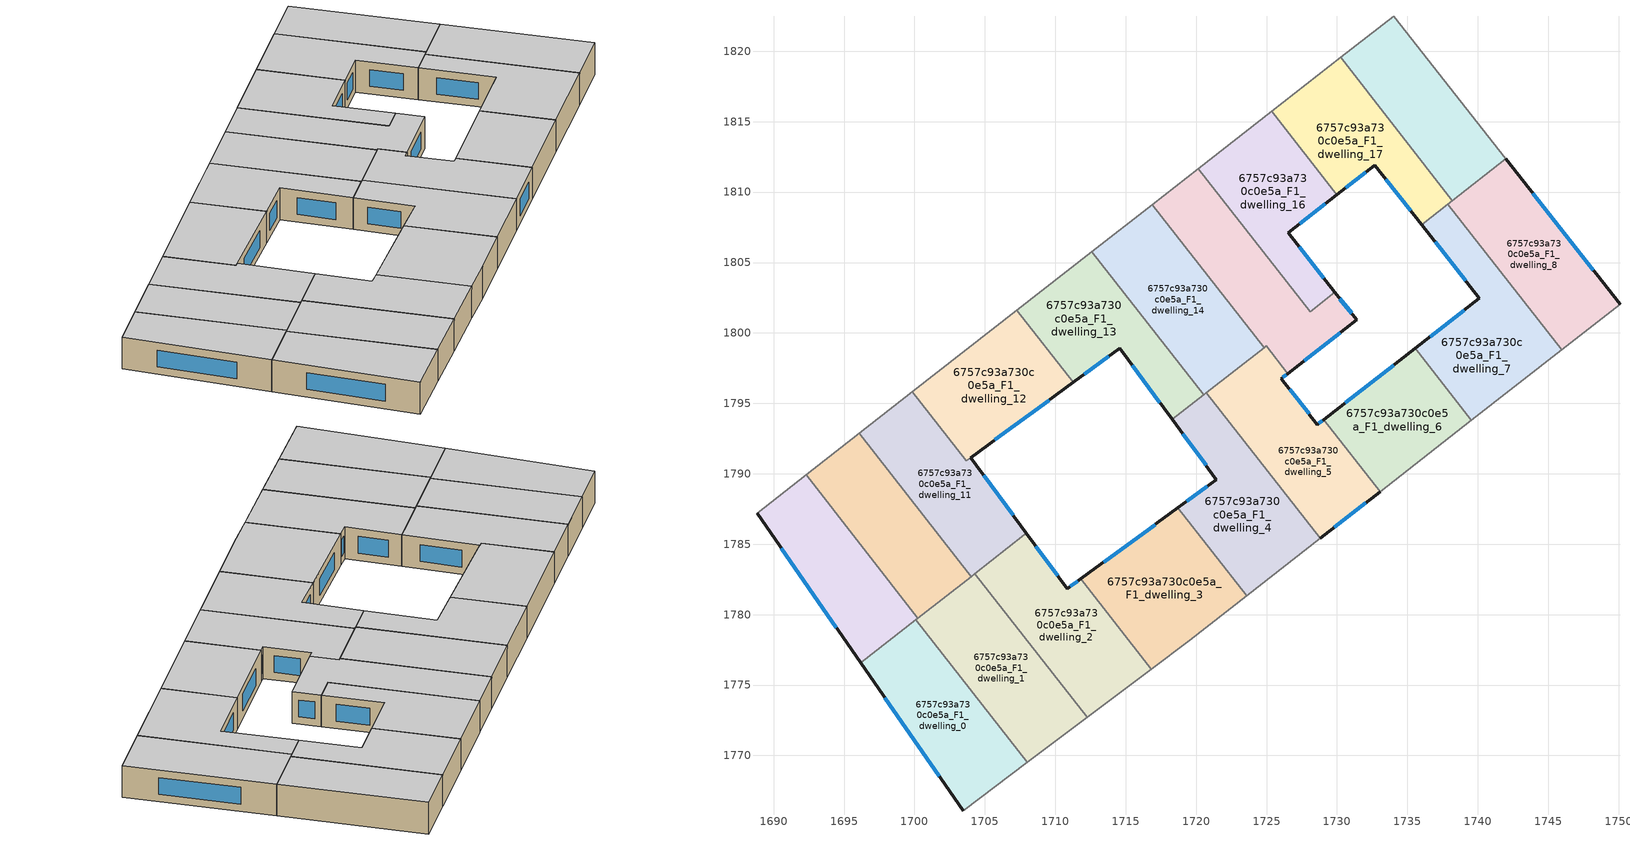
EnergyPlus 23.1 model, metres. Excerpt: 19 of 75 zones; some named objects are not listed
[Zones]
6757c93a730c0e5a_F1_dwelling_0
 floor to 6757c93a730c0e5a_F0_dwelling_0 (EU_floor_Construction): 1700.1,1779.65 1708.03,1769.51 1703.46,1766.07 1696.18,1776.58 z3
 wall outside (EU_wall_Construction): 1696.18,1776.58 1703.46,1766.07 z3:6
 wall adiabatic (EU_wall_Construction): 1703.46,1766.07 1708.03,1769.51 z3:6
 wall to 6757c93a730c0e5a_F1_dwelling_1 (EU_wall_Construction): 1708.03,1769.51 1700.1,1779.65 z3:6
 wall to 6757c93a730c0e5a_F1_dwelling_9 (EU_wall_Construction): 1700.1,1779.65 1696.18,1776.58 z3:6
 window (EU_Window_Construction): 1697.89,1774.11 1701.75,1768.53 z3.7:5.3
 ceiling to 6757c93a730c0e5a_F2_dwelling_0 (EU_floor_Construction): 1708.03,1769.51 1700.1,1779.65 1696.18,1776.58 1703.46,1766.07 z6
6757c93a730c0e5a_F1_dwelling_1
 floor to 6757c93a730c0e5a_F0_dwelling_1 (EU_floor_Construction): 1704.29,1782.92 1712.27,1772.7 1708.03,1769.51 1700.1,1779.65 z3
 wall to 6757c93a730c0e5a_F1_dwelling_2 (EU_wall_Construction): 1712.27,1772.7 1704.29,1782.92 z3:6
 wall adiabatic (EU_wall_Construction): 1708.03,1769.51 1712.27,1772.7 z3:6
 wall to 6757c93a730c0e5a_F1_dwelling_10 (EU_wall_Construction): 1704.02,1782.71 1700.24,1779.76 z3:6
 wall to 6757c93a730c0e5a_F1_dwelling_9 (EU_wall_Construction): 1700.24,1779.76 1700.1,1779.65 z3:6
 wall to 6757c93a730c0e5a_F1_dwelling_11 (EU_wall_Construction): 1704.29,1782.92 1704.02,1782.71 z3:6
 ceiling to 6757c93a730c0e5a_F2_dwelling_1 (EU_floor_Construction): 1712.27,1772.7 1704.29,1782.92 1700.1,1779.65 1708.03,1769.51 z6
6757c93a730c0e5a_F1_dwelling_10
 floor to 6757c93a730c0e5a_F0_dwelling_10 (EU_floor_Construction): 1696.08,1792.87 1704.02,1782.71 1700.24,1779.76 1692.31,1789.92 z3
 wall to 6757c93a730c0e5a_F1_dwelling_9 (EU_wall_Construction): 1692.31,1789.92 1700.24,1779.76 z3:6
 wall adiabatic (EU_wall_Construction): 1696.08,1792.87 1692.31,1789.92 z3:6
 wall to 6757c93a730c0e5a_F1_dwelling_11 (EU_wall_Construction): 1704.02,1782.71 1696.08,1792.87 z3:6
 ceiling to 6757c93a730c0e5a_F2_dwelling_10 (EU_floor_Construction): 1704.02,1782.71 1696.08,1792.87 1692.31,1789.92 1700.24,1779.76 z6
6757c93a730c0e5a_F1_dwelling_11
 floor to 6757c93a730c0e5a_F0_dwelling_11 (EU_floor_Construction): 1703.99,1791.15 1707.95,1785.78 1707.79,1785.66 1704.02,1782.71 1696.08,1792.87 1699.86,1795.82 1703.68,1790.92 z3
 wall outside (EU_wall_Construction): 1707.95,1785.78 1703.99,1791.15 z3:6
 wall adiabatic (EU_wall_Construction): 1699.86,1795.82 1696.08,1792.87 z3:6
 wall to 6757c93a730c0e5a_F1_dwelling_12 (EU_wall_Construction): 1703.99,1791.15 1703.68,1790.92 1699.86,1795.82 z3:6
 wall to 6757c93a730c0e5a_F1_dwelling_2 (EU_wall_Construction): 1704.29,1782.92 1707.79,1785.66 1707.95,1785.78 z3:6
 window (EU_Window_Construction): 1707.02,1787.04 1704.92,1789.89 z3.7:5.3
 ceiling to 6757c93a730c0e5a_F2_dwelling_11 (EU_floor_Construction): 1707.79,1785.66 1707.95,1785.78 1703.99,1791.15 1703.68,1790.92 1699.86,1795.82 1696.08,1792.87 1704.02,1782.71 z6
6757c93a730c0e5a_F1_dwelling_12
 floor to 6757c93a730c0e5a_F0_dwelling_12 (EU_floor_Construction): 1707.27,1801.61 1711.27,1796.48 1703.68,1790.92 1699.86,1795.82 z3
 wall outside (EU_wall_Construction): 1703.99,1791.15 1711.27,1796.48 z3:6
 wall adiabatic (EU_wall_Construction): 1707.27,1801.61 1699.86,1795.82 z3:6
 wall to 6757c93a730c0e5a_F1_dwelling_13 (EU_wall_Construction): 1711.27,1796.48 1707.27,1801.61 z3:6
 window (EU_Window_Construction): 1705.7,1792.4 1709.56,1795.23 z3.7:5.3
 ceiling to 6757c93a730c0e5a_F2_dwelling_12 (EU_floor_Construction): 1711.27,1796.48 1707.27,1801.61 1699.86,1795.82 1703.68,1790.92 z6
6757c93a730c0e5a_F1_dwelling_13
 floor to 6757c93a730c0e5a_F0_dwelling_13 (EU_floor_Construction): 1712.6,1805.77 1720.53,1795.61 1718.3,1793.86 1714.58,1798.9 1711.27,1796.48 1707.27,1801.61 z3
 wall outside (EU_wall_Construction): 1711.27,1796.48 1714.58,1798.9 1718.3,1793.86 z3:6
 wall adiabatic (EU_wall_Construction): 1712.6,1805.77 1707.27,1801.61 z3:6
 wall to 6757c93a730c0e5a_F1_dwelling_14 (EU_wall_Construction): 1720.53,1795.61 1712.6,1805.77 z3:6
 wall to 6757c93a730c0e5a_F1_dwelling_4 (EU_wall_Construction): 1718.3,1793.86 1720.53,1795.61 z3:6
 window (EU_Window_Construction): 1715.45,1797.72 1717.42,1795.04 / 1712.05,1797.05 1713.8,1798.34 z3.7:5.3
 ceiling to 6757c93a730c0e5a_F2_dwelling_13 (EU_floor_Construction): 1720.53,1795.61 1712.6,1805.77 1707.27,1801.61 1711.27,1796.48 1714.58,1798.9 1718.3,1793.86 z6
6757c93a730c0e5a_F1_dwelling_14
 floor to 6757c93a730c0e5a_F0_dwelling_14 (EU_floor_Construction): 1716.88,1809.12 1724.82,1798.95 1720.53,1795.61 1712.6,1805.77 z3
 wall adiabatic (EU_wall_Construction): 1716.88,1809.12 1712.6,1805.77 z3:6
 wall to 6757c93a730c0e5a_F1_dwelling_15 (EU_wall_Construction): 1724.82,1798.95 1716.88,1809.12 z3:6
 wall to 6757c93a730c0e5a_F1_dwelling_5 (EU_wall_Construction): 1720.72,1795.75 1724.82,1798.95 z3:6
 wall to 6757c93a730c0e5a_F1_dwelling_4 (EU_wall_Construction): 1720.53,1795.61 1720.72,1795.75 z3:6
 ceiling to 6757c93a730c0e5a_F2_dwelling_14 (EU_floor_Construction): 1724.82,1798.95 1716.88,1809.12 1712.6,1805.77 1720.53,1795.61 z6
6757c93a730c0e5a_F1_dwelling_15
 floor to 6757c93a730c0e5a_F0_dwelling_15 (EU_floor_Construction): 1729.85,1802.88 1731.39,1800.92 1726.52,1797.12 1724.98,1799.08 1724.82,1798.95 1716.88,1809.12 1720.15,1811.66 1728.08,1801.5 z3
 wall outside (EU_wall_Construction): 1726.52,1797.12 1731.39,1800.92 1729.85,1802.88 z3:6
 wall to 6757c93a730c0e5a_F1_dwelling_16 (EU_wall_Construction): 1729.85,1802.88 1728.08,1801.5 1720.15,1811.66 z3:6
 wall to 6757c93a730c0e5a_F1_dwelling_5 (EU_wall_Construction): 1724.82,1798.95 1724.98,1799.08 1726.52,1797.12 z3:6
 wall adiabatic (EU_wall_Construction): 1720.15,1811.66 1716.88,1809.12 z3:6
 window (EU_Window_Construction): 1731.03,1801.38 1730.21,1802.42 / 1727.66,1798.01 1730.25,1800.03 z3.7:5.3
 ceiling to 6757c93a730c0e5a_F2_dwelling_15 (EU_floor_Construction): 1731.39,1800.92 1729.85,1802.88 1728.08,1801.5 1720.15,1811.66 1716.88,1809.12 1724.82,1798.95 1724.98,1799.08 1726.52,1797.12 z6
6757c93a730c0e5a_F1_dwelling_16
 floor to 6757c93a730c0e5a_F0_dwelling_16 (EU_floor_Construction): 1725.36,1815.73 1729.99,1809.8 1726.53,1807.1 1729.85,1802.88 1728.08,1801.5 1720.15,1811.66 z3
 wall outside (EU_wall_Construction): 1729.85,1802.88 1726.53,1807.1 1729.99,1809.8 z3:6
 wall adiabatic (EU_wall_Construction): 1725.36,1815.73 1720.15,1811.66 z3:6
 wall to 6757c93a730c0e5a_F1_dwelling_17 (EU_wall_Construction): 1729.99,1809.8 1725.36,1815.73 z3:6
 window (EU_Window_Construction): 1729.07,1803.87 1727.31,1806.11 / 1727.35,1807.74 1729.18,1809.16 z3.7:5.3
 ceiling to 6757c93a730c0e5a_F2_dwelling_16 (EU_floor_Construction): 1729.85,1802.88 1726.53,1807.1 1729.99,1809.8 1725.36,1815.73 1720.15,1811.66 1728.08,1801.5 z6
6757c93a730c0e5a_F1_dwelling_17
 floor to 6757c93a730c0e5a_F0_dwelling_17 (EU_floor_Construction): 1730.26,1819.56 1738.19,1809.4 1736,1807.68 1732.69,1811.9 1729.99,1809.8 1725.36,1815.73 z3
 wall outside (EU_wall_Construction): 1729.99,1809.8 1732.69,1811.9 1736,1807.68 z3:6
 wall adiabatic (EU_wall_Construction): 1730.26,1819.56 1725.36,1815.73 z3:6
 wall to 6757c93a730c0e5a_F1_dwelling_18 (EU_wall_Construction): 1738.19,1809.4 1730.26,1819.56 z3:6
 wall to 6757c93a730c0e5a_F1_dwelling_7 (EU_wall_Construction): 1736,1807.68 1737.88,1809.15 z3:6
 wall to 6757c93a730c0e5a_F1_dwelling_8 (EU_wall_Construction): 1737.88,1809.15 1738.19,1809.4 z3:6
 window (EU_Window_Construction): 1733.47,1810.91 1735.22,1808.67 / 1730.63,1810.29 1732.06,1811.4 z3.7:5.3
 ceiling to 6757c93a730c0e5a_F2_dwelling_17 (EU_floor_Construction): 1738.19,1809.4 1730.26,1819.56 1725.36,1815.73 1729.99,1809.8 1732.69,1811.9 1736,1807.68 z6
6757c93a730c0e5a_F1_dwelling_18
 floor to 6757c93a730c0e5a_F0_dwelling_18 (EU_floor_Construction): 1734.02,1822.5 1741.98,1812.36 1738.19,1809.4 1730.26,1819.56 z3
 wall adiabatic (EU_wall_Construction): 1741.98,1812.36 1734.02,1822.5 1730.26,1819.56 z3:6
 wall to 6757c93a730c0e5a_F1_dwelling_8 (EU_wall_Construction): 1738.19,1809.4 1741.98,1812.36 z3:6
 ceiling to 6757c93a730c0e5a_F2_dwelling_18 (EU_floor_Construction): 1741.98,1812.36 1734.02,1822.5 1730.26,1819.56 1738.19,1809.4 z6
6757c93a730c0e5a_F1_dwelling_2
 floor to 6757c93a730c0e5a_F0_dwelling_2 (EU_floor_Construction): 1711.82,1782.54 1716.82,1776.13 1712.27,1772.7 1704.29,1782.92 1707.95,1785.78 1710.85,1781.84 z3
 wall outside (EU_wall_Construction): 1711.82,1782.54 1710.85,1781.84 1707.95,1785.78 z3:6
 wall to 6757c93a730c0e5a_F1_dwelling_3 (EU_wall_Construction): 1716.82,1776.13 1711.82,1782.54 z3:6
 wall adiabatic (EU_wall_Construction): 1712.27,1772.7 1716.82,1776.13 z3:6
 window (EU_Window_Construction): 1710.17,1782.76 1708.63,1784.85 / 1711.59,1782.38 1711.08,1782 z3.7:5.3
 ceiling to 6757c93a730c0e5a_F2_dwelling_2 (EU_floor_Construction): 1716.82,1776.13 1711.82,1782.54 1710.85,1781.84 1707.95,1785.78 1704.29,1782.92 1712.27,1772.7 z6
6757c93a730c0e5a_F1_dwelling_3
 floor to 6757c93a730c0e5a_F0_dwelling_3 (EU_floor_Construction): 1718.7,1787.58 1723.58,1781.33 1719.56,1778.2 1716.82,1776.13 1711.82,1782.54 z3
 wall outside (EU_wall_Construction): 1718.7,1787.58 1711.82,1782.54 z3:6
 wall adiabatic (EU_wall_Construction): 1716.82,1776.13 1719.56,1778.2 1723.58,1781.33 z3:6
 wall to 6757c93a730c0e5a_F1_dwelling_4 (EU_wall_Construction): 1723.58,1781.33 1718.7,1787.58 z3:6
 window (EU_Window_Construction): 1717.08,1786.4 1713.43,1783.73 z3.7:5.3
 ceiling to 6757c93a730c0e5a_F2_dwelling_3 (EU_floor_Construction): 1719.56,1778.2 1723.58,1781.33 1718.7,1787.58 1711.82,1782.54 1716.82,1776.13 z6
6757c93a730c0e5a_F1_dwelling_4
 floor to 6757c93a730c0e5a_F0_dwelling_4 (EU_floor_Construction): 1720.72,1795.75 1728.79,1785.41 1723.58,1781.33 1718.7,1787.58 1721.44,1789.59 1718.3,1793.86 z3
 wall outside (EU_wall_Construction): 1718.3,1793.86 1721.44,1789.59 1718.7,1787.58 z3:6
 wall to 6757c93a730c0e5a_F1_dwelling_5 (EU_wall_Construction): 1728.79,1785.41 1720.72,1795.75 z3:6
 wall adiabatic (EU_wall_Construction): 1723.58,1781.33 1728.79,1785.41 z3:6
 window (EU_Window_Construction): 1720.8,1789.12 1719.34,1788.05 / 1719.04,1792.86 1720.7,1790.59 z3.7:5.3
 ceiling to 6757c93a730c0e5a_F2_dwelling_4 (EU_floor_Construction): 1728.79,1785.41 1720.72,1795.75 1718.3,1793.86 1721.44,1789.59 1718.7,1787.58 1723.58,1781.33 z6
6757c93a730c0e5a_F1_dwelling_5
 floor to 6757c93a730c0e5a_F0_dwelling_5 (EU_floor_Construction): 1729.07,1793.85 1733.06,1788.74 1728.79,1785.41 1720.72,1795.75 1724.98,1799.08 1726.52,1797.12 1726.06,1796.76 1728.61,1793.5 z3
 wall outside (EU_wall_Construction): 1729.07,1793.85 1728.61,1793.5 1726.06,1796.76 1726.52,1797.12 / 1728.79,1785.41 1733.06,1788.74 z3:6
 wall to 6757c93a730c0e5a_F1_dwelling_6 (EU_wall_Construction): 1733.06,1788.74 1729.07,1793.85 z3:6
 window (EU_Window_Construction): 1728.01,1794.26 1726.66,1795.99 / 1728.96,1793.77 1728.72,1793.58 / 1729.8,1786.19 1732.06,1787.95 / 1726.17,1796.84 1726.41,1797.03 z3.7:5.3
 ceiling to 6757c93a730c0e5a_F2_dwelling_5 (EU_floor_Construction): 1733.06,1788.74 1729.07,1793.85 1728.61,1793.5 1726.06,1796.76 1726.52,1797.12 1724.98,1799.08 1720.72,1795.75 1728.79,1785.41 z6
6757c93a730c0e5a_F1_dwelling_6
 floor to 6757c93a730c0e5a_F0_dwelling_6 (EU_floor_Construction): 1735.54,1798.9 1739.53,1793.79 1733.06,1788.74 1729.07,1793.85 z3
 wall outside (EU_wall_Construction): 1735.54,1798.9 1729.07,1793.85 z3:6
 wall to 6757c93a730c0e5a_F1_dwelling_7 (EU_wall_Construction): 1739.53,1793.79 1735.54,1798.9 z3:6
 wall adiabatic (EU_wall_Construction): 1733.06,1788.74 1739.53,1793.79 z3:6
 window (EU_Window_Construction): 1734.02,1797.71 1730.59,1795.03 z3.7:5.3
 ceiling to 6757c93a730c0e5a_F2_dwelling_6 (EU_floor_Construction): 1739.53,1793.79 1735.54,1798.9 1729.07,1793.85 1733.06,1788.74 z6
6757c93a730c0e5a_F1_dwelling_7
 floor to 6757c93a730c0e5a_F0_dwelling_7 (EU_floor_Construction): 1737.88,1809.15 1745.96,1798.81 1739.53,1793.79 1735.54,1798.9 1740.1,1802.46 1736,1807.68 z3
 wall outside (EU_wall_Construction): 1736,1807.68 1740.1,1802.46 1735.54,1798.9 z3:6
 wall to 6757c93a730c0e5a_F1_dwelling_8 (EU_wall_Construction): 1745.96,1798.81 1737.88,1809.15 z3:6
 wall adiabatic (EU_wall_Construction): 1739.53,1793.79 1745.96,1798.81 z3:6
 window (EU_Window_Construction): 1739.03,1801.63 1736.61,1799.73 / 1736.96,1806.46 1739.14,1803.69 z3.7:5.3
 ceiling to 6757c93a730c0e5a_F2_dwelling_7 (EU_floor_Construction): 1745.96,1798.81 1737.88,1809.15 1736,1807.68 1740.1,1802.46 1735.54,1798.9 1739.53,1793.79 z6
6757c93a730c0e5a_F1_dwelling_8
 floor to 6757c93a730c0e5a_F0_dwelling_8 (EU_floor_Construction): 1741.98,1812.36 1750.09,1802.04 1745.96,1798.81 1737.88,1809.15 z3
 wall outside (EU_wall_Construction): 1750.09,1802.04 1741.98,1812.36 z3:6
 wall adiabatic (EU_wall_Construction): 1745.96,1798.81 1750.09,1802.04 z3:6
 window (EU_Window_Construction): 1748.19,1804.46 1743.89,1809.93 z3.7:5.3
 ceiling to 6757c93a730c0e5a_F2_dwelling_8 (EU_floor_Construction): 1750.09,1802.04 1741.98,1812.36 1737.88,1809.15 1745.96,1798.81 z6
6757c93a730c0e5a_F1_dwelling_9
 floor to 6757c93a730c0e5a_F0_dwelling_9 (EU_floor_Construction): 1692.31,1789.92 1700.24,1779.76 1696.18,1776.58 1688.82,1787.2 z3
 wall outside (EU_wall_Construction): 1688.82,1787.2 1696.18,1776.58 z3:6
 wall adiabatic (EU_wall_Construction): 1692.31,1789.92 1688.82,1787.2 z3:6
 window (EU_Window_Construction): 1690.55,1784.71 1694.45,1779.08 z3.7:5.3
 ceiling to 6757c93a730c0e5a_F2_dwelling_9 (EU_floor_Construction): 1700.24,1779.76 1692.31,1789.92 1688.82,1787.2 1696.18,1776.58 z6
[Building]
EU S2 Campaign: North Axis=0; Terrain=City; Solar Distribution=FullExterior
[Site:Location]
Budapest.Ferenc.Liszt.Intl.AP: Latitude=47.437; Longitude=19.256; Time Zone=1; Elevation=185
[SizingPeriod:WeatherFileDays]
AnnualSizingPeriod: Begin Month=1; Begin Day of Month=1; End Month=12; End Day of Month=31; Day of Week for Start Day=Monday; Use Weather File Daylight Saving Period=No; Use Weather File Rain and Snow Indicators=No
[MATERIAL]
EU_InternalMass_Material: Roughness=MediumRough; Thickness=0.1; Conductivity=1; Density=1800; Specific Heat=900; Thermal Absorptance=0.9; Solar Absorptance=0.7; Visible Absorptance=0.7
[MATERIAL:NOMASS] Roughness=MediumRough; Thermal Absorptance=0.9; Solar Absorptance=0.7; Visible Absorptance=0.7
Name | Thermal Resistance
EU_wall_NoMass | 0.832559
EU_floor_NoMass | 0.872794
[WINDOWMATERIAL:SIMPLEGLAZINGSYSTEM]
EU_Window_SimpleGlazing: UFactor=2.79869; Solar Heat Gain Coefficient=0.75; Visible Transmittance=0.75
[CONSTRUCTION]
EU_wall_Construction: EU_wall_NoMass
EU_floor_Construction: EU_floor_NoMass
EU_Window_Construction: EU_Window_SimpleGlazing
EU_InternalMass_Construction: EU_InternalMass_Material
[ZONE] Type=1; Multiplier=1; Ceiling Height=autocalculate; Floor Area=autocalculate; Part of Total Floor Area=Yes
Name | Volume
6757c93a730c0e5a_F1_dwelling_0; 6757c93a730c0e5a_F1_dwelling_7; 6757c93a730c0e5a_F1_dwelling_8 | 205.863
6757c93a730c0e5a_F1_dwelling_1 | 205.871
6757c93a730c0e5a_F1_dwelling_10 | 185.297
6757c93a730c0e5a_F1_dwelling_11 | 191.164
6757c93a730c0e5a_F1_dwelling_12 | 179.444
6757c93a730c0e5a_F1_dwelling_13 | 185.317
6757c93a730c0e5a_F1_dwelling_14 | 210.431
6757c93a730c0e5a_F1_dwelling_15 | 206.361
6757c93a730c0e5a_F1_dwelling_16 | 185.303
6757c93a730c0e5a_F1_dwelling_17 | 185.299
6757c93a730c0e5a_F1_dwelling_18 | 185.287
6757c93a730c0e5a_F1_dwelling_2 | 205.906
6757c93a730c0e5a_F1_dwelling_3 | 205.851
6757c93a730c0e5a_F1_dwelling_4 | 205.868
6757c93a730c0e5a_F1_dwelling_5 | 205.886
6757c93a730c0e5a_F1_dwelling_6 | 159.665
6757c93a730c0e5a_F1_dwelling_9 | 185.279
[INTERNALMASS] Construction=EU_InternalMass_Construction
Name | Zone or ZoneList | Surface Area
6757c93a730c0e5a_F1_dwelling_0_EU_InternalMass | 6757c93a730c0e5a_F1_dwelling_0 | 68.6211
6757c93a730c0e5a_F1_dwelling_1_EU_InternalMass | 6757c93a730c0e5a_F1_dwelling_1 | 68.6238
6757c93a730c0e5a_F1_dwelling_2_EU_InternalMass | 6757c93a730c0e5a_F1_dwelling_2 | 68.6353
6757c93a730c0e5a_F1_dwelling_3_EU_InternalMass | 6757c93a730c0e5a_F1_dwelling_3 | 68.6171
6757c93a730c0e5a_F1_dwelling_4_EU_InternalMass | 6757c93a730c0e5a_F1_dwelling_4 | 68.6227
6757c93a730c0e5a_F1_dwelling_5_EU_InternalMass | 6757c93a730c0e5a_F1_dwelling_5 | 68.6287
6757c93a730c0e5a_F1_dwelling_6_EU_InternalMass | 6757c93a730c0e5a_F1_dwelling_6 | 53.2215
6757c93a730c0e5a_F1_dwelling_7_EU_InternalMass | 6757c93a730c0e5a_F1_dwelling_7 | 68.6209
6757c93a730c0e5a_F1_dwelling_8_EU_InternalMass | 6757c93a730c0e5a_F1_dwelling_8 | 68.6211
6757c93a730c0e5a_F1_dwelling_9_EU_InternalMass | 6757c93a730c0e5a_F1_dwelling_9 | 61.7597
6757c93a730c0e5a_F1_dwelling_10_EU_InternalMass | 6757c93a730c0e5a_F1_dwelling_10 | 61.7657
6757c93a730c0e5a_F1_dwelling_11_EU_InternalMass | 6757c93a730c0e5a_F1_dwelling_11 | 63.7213
6757c93a730c0e5a_F1_dwelling_12_EU_InternalMass | 6757c93a730c0e5a_F1_dwelling_12 | 59.8137
6757c93a730c0e5a_F1_dwelling_13_EU_InternalMass | 6757c93a730c0e5a_F1_dwelling_13 | 61.7723
6757c93a730c0e5a_F1_dwelling_14_EU_InternalMass | 6757c93a730c0e5a_F1_dwelling_14 | 70.1433
6757c93a730c0e5a_F1_dwelling_15_EU_InternalMass | 6757c93a730c0e5a_F1_dwelling_15 | 68.7868
6757c93a730c0e5a_F1_dwelling_16_EU_InternalMass | 6757c93a730c0e5a_F1_dwelling_16 | 61.7676
6757c93a730c0e5a_F1_dwelling_17_EU_InternalMass | 6757c93a730c0e5a_F1_dwelling_17 | 61.7666
6757c93a730c0e5a_F1_dwelling_18_EU_InternalMass | 6757c93a730c0e5a_F1_dwelling_18 | 61.7625
[OTHEREQUIPMENT] Fuel Type=Electricity; Design Level Calculation Method=Watts/Area; Power per Zone Floor Area=1; Fraction Latent=0; Fraction Radiant=0; Fraction Lost=0; Carbon Dioxide Generation Rate=0; EndUse Subcategory=EU_Step8_InternalGains
Name | Zone or ZoneList or Space or SpaceList | Schedule
EU_Step8_InternalGain_6757c93a730c0e5a_F1_dwelling_0_f000 | 6757c93a730c0e5a_F1_dwelling_0 | EU_Step8_GainSchedule_6757c93a730c0e5a_F1_dwelling_0_f000
EU_Step8_InternalGain_6757c93a730c0e5a_F1_dwelling_1_f000 | 6757c93a730c0e5a_F1_dwelling_1 | EU_Step8_GainSchedule_6757c93a730c0e5a_F1_dwelling_1_f000
EU_Step8_InternalGain_6757c93a730c0e5a_F1_dwelling_2_f000 | 6757c93a730c0e5a_F1_dwelling_2 | EU_Step8_GainSchedule_6757c93a730c0e5a_F1_dwelling_2_f000
EU_Step8_InternalGain_6757c93a730c0e5a_F1_dwelling_3_f000 | 6757c93a730c0e5a_F1_dwelling_3 | EU_Step8_GainSchedule_6757c93a730c0e5a_F1_dwelling_3_f000
EU_Step8_InternalGain_6757c93a730c0e5a_F1_dwelling_4_f000 | 6757c93a730c0e5a_F1_dwelling_4 | EU_Step8_GainSchedule_6757c93a730c0e5a_F1_dwelling_4_f000
EU_Step8_InternalGain_6757c93a730c0e5a_F1_dwelling_5_f000 | 6757c93a730c0e5a_F1_dwelling_5 | EU_Step8_GainSchedule_6757c93a730c0e5a_F1_dwelling_5_f000
EU_Step8_InternalGain_6757c93a730c0e5a_F1_dwelling_6_f000 | 6757c93a730c0e5a_F1_dwelling_6 | EU_Step8_GainSchedule_6757c93a730c0e5a_F1_dwelling_6_f000
EU_Step8_InternalGain_6757c93a730c0e5a_F1_dwelling_7_f000 | 6757c93a730c0e5a_F1_dwelling_7 | EU_Step8_GainSchedule_6757c93a730c0e5a_F1_dwelling_7_f000
EU_Step8_InternalGain_6757c93a730c0e5a_F1_dwelling_8_f000 | 6757c93a730c0e5a_F1_dwelling_8 | EU_Step8_GainSchedule_6757c93a730c0e5a_F1_dwelling_8_f000
EU_Step8_InternalGain_6757c93a730c0e5a_F1_dwelling_9_f000 | 6757c93a730c0e5a_F1_dwelling_9 | EU_Step8_GainSchedule_6757c93a730c0e5a_F1_dwelling_9_f000
EU_Step8_InternalGain_6757c93a730c0e5a_F1_dwelling_10_f000 | 6757c93a730c0e5a_F1_dwelling_10 | EU_Step8_GainSchedule_6757c93a730c0e5a_F1_dwelling_10_f000
EU_Step8_InternalGain_6757c93a730c0e5a_F1_dwelling_11_f000 | 6757c93a730c0e5a_F1_dwelling_11 | EU_Step8_GainSchedule_6757c93a730c0e5a_F1_dwelling_11_f000
EU_Step8_InternalGain_6757c93a730c0e5a_F1_dwelling_12_f000 | 6757c93a730c0e5a_F1_dwelling_12 | EU_Step8_GainSchedule_6757c93a730c0e5a_F1_dwelling_12_f000
EU_Step8_InternalGain_6757c93a730c0e5a_F1_dwelling_13_f000 | 6757c93a730c0e5a_F1_dwelling_13 | EU_Step8_GainSchedule_6757c93a730c0e5a_F1_dwelling_13_f000
EU_Step8_InternalGain_6757c93a730c0e5a_F1_dwelling_14_f000 | 6757c93a730c0e5a_F1_dwelling_14 | EU_Step8_GainSchedule_6757c93a730c0e5a_F1_dwelling_14_f000
EU_Step8_InternalGain_6757c93a730c0e5a_F1_dwelling_15_f000 | 6757c93a730c0e5a_F1_dwelling_15 | EU_Step8_GainSchedule_6757c93a730c0e5a_F1_dwelling_15_f000
EU_Step8_InternalGain_6757c93a730c0e5a_F1_dwelling_16_f000 | 6757c93a730c0e5a_F1_dwelling_16 | EU_Step8_GainSchedule_6757c93a730c0e5a_F1_dwelling_16_f000
EU_Step8_InternalGain_6757c93a730c0e5a_F1_dwelling_17_f000 | 6757c93a730c0e5a_F1_dwelling_17 | EU_Step8_GainSchedule_6757c93a730c0e5a_F1_dwelling_17_f000
EU_Step8_InternalGain_6757c93a730c0e5a_F1_dwelling_18_f000 | 6757c93a730c0e5a_F1_dwelling_18 | EU_Step8_GainSchedule_6757c93a730c0e5a_F1_dwelling_18_f000
[ZONEVENTILATION:DESIGNFLOWRATE] Schedule=EU_AlwaysOn; Design Flow Rate Calculation Method=AirChanges/Hour; Air Changes per Hour=0.475469; Ventilation Type=Natural; Fan Pressure Rise=0; Fan Total Efficiency=1; Constant Term Coefficient=1; Temperature Term Coefficient=0; Velocity Term Coefficient=0; Velocity Squared Term Coefficient=0; Minimum Indoor Temperature=-100; Maximum Indoor Temperature=100; Delta Temperature=-100; Minimum Outdoor Temperature=-100; Maximum Outdoor Temperature=100; Maximum Wind Speed=40
Name | Zone or ZoneList or Space or SpaceList
EU_ConstantAir_6757c93a730c0e5a_F1_dwelling_0 | 6757c93a730c0e5a_F1_dwelling_0
EU_ConstantAir_6757c93a730c0e5a_F1_dwelling_1 | 6757c93a730c0e5a_F1_dwelling_1
EU_ConstantAir_6757c93a730c0e5a_F1_dwelling_2 | 6757c93a730c0e5a_F1_dwelling_2
EU_ConstantAir_6757c93a730c0e5a_F1_dwelling_3 | 6757c93a730c0e5a_F1_dwelling_3
EU_ConstantAir_6757c93a730c0e5a_F1_dwelling_4 | 6757c93a730c0e5a_F1_dwelling_4
EU_ConstantAir_6757c93a730c0e5a_F1_dwelling_5 | 6757c93a730c0e5a_F1_dwelling_5
EU_ConstantAir_6757c93a730c0e5a_F1_dwelling_6 | 6757c93a730c0e5a_F1_dwelling_6
EU_ConstantAir_6757c93a730c0e5a_F1_dwelling_7 | 6757c93a730c0e5a_F1_dwelling_7
EU_ConstantAir_6757c93a730c0e5a_F1_dwelling_8 | 6757c93a730c0e5a_F1_dwelling_8
EU_ConstantAir_6757c93a730c0e5a_F1_dwelling_9 | 6757c93a730c0e5a_F1_dwelling_9
EU_ConstantAir_6757c93a730c0e5a_F1_dwelling_10 | 6757c93a730c0e5a_F1_dwelling_10
EU_ConstantAir_6757c93a730c0e5a_F1_dwelling_11 | 6757c93a730c0e5a_F1_dwelling_11
EU_ConstantAir_6757c93a730c0e5a_F1_dwelling_12 | 6757c93a730c0e5a_F1_dwelling_12
EU_ConstantAir_6757c93a730c0e5a_F1_dwelling_13 | 6757c93a730c0e5a_F1_dwelling_13
EU_ConstantAir_6757c93a730c0e5a_F1_dwelling_14 | 6757c93a730c0e5a_F1_dwelling_14
EU_ConstantAir_6757c93a730c0e5a_F1_dwelling_15 | 6757c93a730c0e5a_F1_dwelling_15
EU_ConstantAir_6757c93a730c0e5a_F1_dwelling_16 | 6757c93a730c0e5a_F1_dwelling_16
EU_ConstantAir_6757c93a730c0e5a_F1_dwelling_17 | 6757c93a730c0e5a_F1_dwelling_17
EU_ConstantAir_6757c93a730c0e5a_F1_dwelling_18 | 6757c93a730c0e5a_F1_dwelling_18
[HVACTEMPLATE:ZONE:IDEALLOADSAIRSYSTEM] System Availability Schedule=EU_AlwaysOn; Maximum Heating Supply Air Temperature=50; Minimum Cooling Supply Air Temperature=13; Maximum Heating Supply Air Humidity Ratio=0.0156; Minimum Cooling Supply Air Humidity Ratio=0.0077; Heating Limit=NoLimit; Cooling Limit=NoLimit; Heating Availability Schedule=EU_AlwaysOn; Cooling Availability Schedule=EU_CoolingOff; Dehumidification Control Type=ConstantSensibleHeatRatio; Cooling Sensible Heat Ratio=0.7; Dehumidification Setpoint=60; Humidification Control Type=None; Humidification Setpoint=30; Outdoor Air Method=None; Outdoor Air Flow Rate per Person=0.00944; Outdoor Air Flow Rate per Zone Floor Area=0; Outdoor Air Flow Rate per Zone=0; Demand Controlled Ventilation Type=None; Outdoor Air Economizer Type=NoEconomizer; Heat Recovery Type=None; Sensible Heat Recovery Effectiveness=0.7; Latent Heat Recovery Effectiveness=0.65
Name | Template Thermostat
6757c93a730c0e5a_F1_dwelling_0 | EU_HeatOnly_6757c93a730c0e5a_F1_dwelling_0
6757c93a730c0e5a_F1_dwelling_1 | EU_HeatOnly_6757c93a730c0e5a_F1_dwelling_1
6757c93a730c0e5a_F1_dwelling_2 | EU_HeatOnly_6757c93a730c0e5a_F1_dwelling_2
6757c93a730c0e5a_F1_dwelling_3 | EU_HeatOnly_6757c93a730c0e5a_F1_dwelling_3
6757c93a730c0e5a_F1_dwelling_4 | EU_HeatOnly_6757c93a730c0e5a_F1_dwelling_4
6757c93a730c0e5a_F1_dwelling_5 | EU_HeatOnly_6757c93a730c0e5a_F1_dwelling_5
6757c93a730c0e5a_F1_dwelling_6 | EU_HeatOnly_6757c93a730c0e5a_F1_dwelling_6
6757c93a730c0e5a_F1_dwelling_7 | EU_HeatOnly_6757c93a730c0e5a_F1_dwelling_7
6757c93a730c0e5a_F1_dwelling_8 | EU_HeatOnly_6757c93a730c0e5a_F1_dwelling_8
6757c93a730c0e5a_F1_dwelling_9 | EU_HeatOnly_6757c93a730c0e5a_F1_dwelling_9
6757c93a730c0e5a_F1_dwelling_10 | EU_HeatOnly_6757c93a730c0e5a_F1_dwelling_10
6757c93a730c0e5a_F1_dwelling_11 | EU_HeatOnly_6757c93a730c0e5a_F1_dwelling_11
6757c93a730c0e5a_F1_dwelling_12 | EU_HeatOnly_6757c93a730c0e5a_F1_dwelling_12
6757c93a730c0e5a_F1_dwelling_13 | EU_HeatOnly_6757c93a730c0e5a_F1_dwelling_13
6757c93a730c0e5a_F1_dwelling_14 | EU_HeatOnly_6757c93a730c0e5a_F1_dwelling_14
6757c93a730c0e5a_F1_dwelling_15 | EU_HeatOnly_6757c93a730c0e5a_F1_dwelling_15
6757c93a730c0e5a_F1_dwelling_16 | EU_HeatOnly_6757c93a730c0e5a_F1_dwelling_16
6757c93a730c0e5a_F1_dwelling_17 | EU_HeatOnly_6757c93a730c0e5a_F1_dwelling_17
6757c93a730c0e5a_F1_dwelling_18 | EU_HeatOnly_6757c93a730c0e5a_F1_dwelling_18
[SIZING:ZONE] Zone Cooling Design Supply Air Temperature Input Method=SupplyAirTemperature; Zone Cooling Design Supply Air Temperature=13; Zone Heating Design Supply Air Temperature Input Method=SupplyAirTemperature; Zone Heating Design Supply Air Temperature=50; Zone Cooling Design Supply Air Humidity Ratio=0.008; Zone Heating Design Supply Air Humidity Ratio=0.008; Cooling Design Air Flow Method=DesignDay; Cooling Design Air Flow Rate=0; Cooling Minimum Air Flow per Zone Floor Area=0.000762; Cooling Minimum Air Flow=0; Cooling Minimum Air Flow Fraction=0.2; Heating Design Air Flow Method=DesignDay; Heating Design Air Flow Rate=0; Heating Maximum Air Flow per Zone Floor Area=0.002032; Heating Maximum Air Flow=0.141576; Heating Maximum Air Flow Fraction=0.3; Account for Dedicated Outdoor Air System=No; Dedicated Outdoor Air System Control Strategy=NeutralSupplyAir; Dedicated Outdoor Air Low Setpoint Temperature for Design=autosize; Dedicated Outdoor Air High Setpoint Temperature for Design=autosize; Zone Load Sizing Method=Sensible Load Only No Latent Load; Zone Latent Cooling Design Supply Air Humidity Ratio Input Method=HumidityRatioDifference; Zone Cooling Design Supply Air Humidity Ratio Difference=0.005; Zone Latent Heating Design Supply Air Humidity Ratio Input Method=HumidityRatioDifference; Zone Humidification Design Supply Air Humidity Ratio Difference=0.005
6757c93a730c0e5a_F1_dwelling_0; 6757c93a730c0e5a_F1_dwelling_1; 6757c93a730c0e5a_F1_dwelling_2; 6757c93a730c0e5a_F1_dwelling_3; 6757c93a730c0e5a_F1_dwelling_4; 6757c93a730c0e5a_F1_dwelling_5; 6757c93a730c0e5a_F1_dwelling_6; 6757c93a730c0e5a_F1_dwelling_7; 6757c93a730c0e5a_F1_dwelling_8; 6757c93a730c0e5a_F1_dwelling_9; 6757c93a730c0e5a_F1_dwelling_10; 6757c93a730c0e5a_F1_dwelling_11; 6757c93a730c0e5a_F1_dwelling_12; 6757c93a730c0e5a_F1_dwelling_13; 6757c93a730c0e5a_F1_dwelling_14; 6757c93a730c0e5a_F1_dwelling_15; 6757c93a730c0e5a_F1_dwelling_16; 6757c93a730c0e5a_F1_dwelling_17; 6757c93a730c0e5a_F1_dwelling_18
[SCHEDULE:CONSTANT]
Name | Hourly Value
EU_AlwaysOn | 1
EU_CoolingOff | 0
[SCHEDULE:FILE] Column Number=1; Rows to Skip at Top=0; Number of Hours of Data=8760; Column Separator=Comma; Interpolate to Timestep=No; Minutes per Item=60; Adjust Schedule for Daylight Savings=Yes
Name | File
EU_Step8_GainSchedule_6757c93a730c0e5a_F1_dwelling_0_f000 | ../../schedules/6757c93a730c0e5a/6757c93a730c0e5a_F1_dwelling_0_f000_gain.csv
EU_Step8_GainSchedule_6757c93a730c0e5a_F1_dwelling_1_f000 | ../../schedules/6757c93a730c0e5a/6757c93a730c0e5a_F1_dwelling_1_f000_gain.csv
EU_Step8_GainSchedule_6757c93a730c0e5a_F1_dwelling_2_f000 | ../../schedules/6757c93a730c0e5a/6757c93a730c0e5a_F1_dwelling_2_f000_gain.csv
EU_Step8_GainSchedule_6757c93a730c0e5a_F1_dwelling_3_f000 | ../../schedules/6757c93a730c0e5a/6757c93a730c0e5a_F1_dwelling_3_f000_gain.csv
EU_Step8_GainSchedule_6757c93a730c0e5a_F1_dwelling_4_f000 | ../../schedules/6757c93a730c0e5a/6757c93a730c0e5a_F1_dwelling_4_f000_gain.csv
EU_Step8_GainSchedule_6757c93a730c0e5a_F1_dwelling_5_f000 | ../../schedules/6757c93a730c0e5a/6757c93a730c0e5a_F1_dwelling_5_f000_gain.csv
EU_Step8_GainSchedule_6757c93a730c0e5a_F1_dwelling_6_f000 | ../../schedules/6757c93a730c0e5a/6757c93a730c0e5a_F1_dwelling_6_f000_gain.csv
EU_Step8_GainSchedule_6757c93a730c0e5a_F1_dwelling_7_f000 | ../../schedules/6757c93a730c0e5a/6757c93a730c0e5a_F1_dwelling_7_f000_gain.csv
EU_Step8_GainSchedule_6757c93a730c0e5a_F1_dwelling_8_f000 | ../../schedules/6757c93a730c0e5a/6757c93a730c0e5a_F1_dwelling_8_f000_gain.csv
EU_Step8_GainSchedule_6757c93a730c0e5a_F1_dwelling_9_f000 | ../../schedules/6757c93a730c0e5a/6757c93a730c0e5a_F1_dwelling_9_f000_gain.csv
EU_Step8_GainSchedule_6757c93a730c0e5a_F1_dwelling_10_f000 | ../../schedules/6757c93a730c0e5a/6757c93a730c0e5a_F1_dwelling_10_f000_gain.csv
EU_Step8_GainSchedule_6757c93a730c0e5a_F1_dwelling_11_f000 | ../../schedules/6757c93a730c0e5a/6757c93a730c0e5a_F1_dwelling_11_f000_gain.csv
EU_Step8_GainSchedule_6757c93a730c0e5a_F1_dwelling_12_f000 | ../../schedules/6757c93a730c0e5a/6757c93a730c0e5a_F1_dwelling_12_f000_gain.csv
EU_Step8_GainSchedule_6757c93a730c0e5a_F1_dwelling_13_f000 | ../../schedules/6757c93a730c0e5a/6757c93a730c0e5a_F1_dwelling_13_f000_gain.csv
EU_Step8_GainSchedule_6757c93a730c0e5a_F1_dwelling_14_f000 | ../../schedules/6757c93a730c0e5a/6757c93a730c0e5a_F1_dwelling_14_f000_gain.csv
EU_Step8_GainSchedule_6757c93a730c0e5a_F1_dwelling_15_f000 | ../../schedules/6757c93a730c0e5a/6757c93a730c0e5a_F1_dwelling_15_f000_gain.csv
EU_Step8_GainSchedule_6757c93a730c0e5a_F1_dwelling_16_f000 | ../../schedules/6757c93a730c0e5a/6757c93a730c0e5a_F1_dwelling_16_f000_gain.csv
EU_Step8_GainSchedule_6757c93a730c0e5a_F1_dwelling_17_f000 | ../../schedules/6757c93a730c0e5a/6757c93a730c0e5a_F1_dwelling_17_f000_gain.csv
EU_Step8_GainSchedule_6757c93a730c0e5a_F1_dwelling_18_f000 | ../../schedules/6757c93a730c0e5a/6757c93a730c0e5a_F1_dwelling_18_f000_gain.csv
